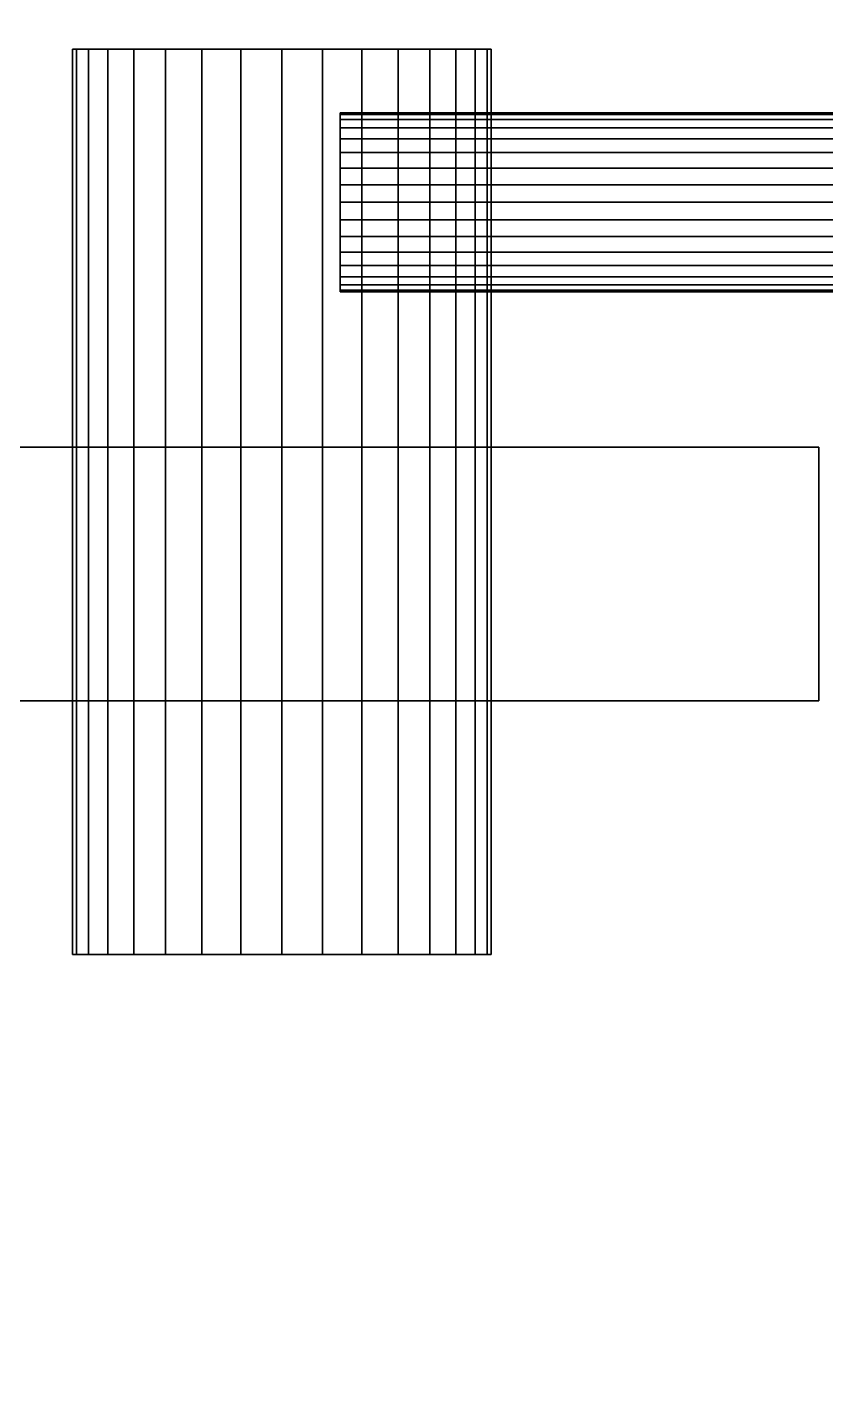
# Model space of a CAD drawing. Header units: metres. Extents: x 0 to 34.6, y -10.7 to 20.6.
# Drawn here: x 6.8945 to 6.9425, y 0.1169 to 0.1982 of the extents above; entities that cross this region are included whole.
import ezdxf

# ---------------------------------------------------------------- set-up
doc = ezdxf.new("R2010")
doc.units = ezdxf.units.M
doc.header["$MEASUREMENT"] = 0
doc.layers.get('0').update_dxf_attribs({"linetype": 'CONTINUOUS'})

msp = doc.modelspace()

# ---------------------------------------------------------------- linework, layer by layer
for points in [[(0, 0), (0, 0.25), (7.5, 0.25), (7.5, 0)], [(6.898225, 0.196825, 2.5), (6.89751, 0.196825, 2.5), (6.897267, 0.196825, 2.5)], [(6.897267, 0.196825, 2.5), (6.89751, 0.196825, 2.5), (6.898225, 0.196825, 2.5)], [(6.900949, 0.196825, 2.5), (6.898225, 0.196825, 2.5), (6.897267, 0.196825, 2.5)], [(6.897267, 0.196825, 2.5), (6.898225, 0.196825, 2.5), (6.900949, 0.196825, 2.5)], [(6.909839, 0.196825, 2.5), (6.900949, 0.196825, 2.5), (6.897267, 0.196825, 2.5)], [(6.897267, 0.196825, 2.5), (6.900949, 0.196825, 2.5), (6.909839, 0.196825, 2.5)], [(6.909839, 0.196825, 2.5), (6.897267, 0.196825, 2.5), (6.909839, 0.196825, 2.5)], [(6.897267, 0.196825, 2.5), (6.89751, 0.196825, 2.5), (6.89751, 0.142444, 2.5), (6.897267, 0.142444, 2.5)], [(6.89751, 0.196825, 2.5), (6.897267, 0.196825, 2.5), (6.897267, 0.142444, 2.5), (6.89751, 0.142444, 2.5)], [(6.898225, 0.196825, 2.5), (6.89751, 0.196825, 2.5), (6.897267, 0.196825, 2.5)], [(6.897267, 0.196825, 2.5), (6.89751, 0.196825, 2.5), (6.898225, 0.196825, 2.5)], [(6.900949, 0.196825, 2.5), (6.898225, 0.196825, 2.5), (6.897267, 0.196825, 2.5)], [(6.897267, 0.196825, 2.5), (6.898225, 0.196825, 2.5), (6.900949, 0.196825, 2.5)], [(6.909839, 0.196825, 2.5), (6.900949, 0.196825, 2.5), (6.897267, 0.196825, 2.5)], [(6.897267, 0.196825, 2.5), (6.900949, 0.196825, 2.5), (6.909839, 0.196825, 2.5)], [(6.909839, 0.196825, 2.5), (6.897267, 0.196825, 2.5), (6.909839, 0.196825, 2.5)], [(6.897267, 0.196825, 2.5), (6.89751, 0.196825, 2.5), (6.89751, 0.142444, 2.5), (6.897267, 0.142444, 2.5)], [(6.89751, 0.196825, 2.5), (6.897267, 0.196825, 2.5), (6.897267, 0.142444, 2.5), (6.89751, 0.142444, 2.5)], [(6.89751, 0.196825, 2.5), (6.898225, 0.196825, 2.5), (6.898225, 0.142444, 2.5), (6.89751, 0.142444, 2.5)], [(6.898225, 0.196825, 2.5), (6.89751, 0.196825, 2.5), (6.89751, 0.142444, 2.5), (6.898225, 0.142444, 2.5)], [(6.89751, 0.196825, 2.5), (6.898225, 0.196825, 2.5), (6.898225, 0.142444, 2.5), (6.89751, 0.142444, 2.5)], [(6.898225, 0.196825, 2.5), (6.89751, 0.196825, 2.5), (6.89751, 0.142444, 2.5), (6.898225, 0.142444, 2.5)], [(6.900949, 0.196825, 2.5), (6.899386, 0.196825, 2.5), (6.898225, 0.196825, 2.5)], [(6.898225, 0.196825, 2.5), (6.899386, 0.196825, 2.5), (6.900949, 0.196825, 2.5)], [(6.898225, 0.196825, 2.5), (6.899386, 0.196825, 2.5), (6.899386, 0.142444, 2.5), (6.898225, 0.142444, 2.5)], [(6.899386, 0.196825, 2.5), (6.898225, 0.196825, 2.5), (6.898225, 0.142444, 2.5), (6.899386, 0.142444, 2.5)], [(6.900949, 0.196825, 2.5), (6.899386, 0.196825, 2.5), (6.898225, 0.196825, 2.5)], [(6.898225, 0.196825, 2.5), (6.899386, 0.196825, 2.5), (6.900949, 0.196825, 2.5)], [(6.898225, 0.196825, 2.5), (6.899386, 0.196825, 2.5), (6.899386, 0.142444, 2.5), (6.898225, 0.142444, 2.5)], [(6.899386, 0.196825, 2.5), (6.898225, 0.196825, 2.5), (6.898225, 0.142444, 2.5), (6.899386, 0.142444, 2.5)], [(6.899386, 0.196825, 2.5), (6.900949, 0.196825, 2.5), (6.900949, 0.142444, 2.5), (6.899386, 0.142444, 2.5)], [(6.900949, 0.196825, 2.5), (6.899386, 0.196825, 2.5), (6.899386, 0.142444, 2.5), (6.900949, 0.142444, 2.5)], [(6.899386, 0.196825, 2.5), (6.900949, 0.196825, 2.5), (6.900949, 0.142444, 2.5), (6.899386, 0.142444, 2.5)], [(6.900949, 0.196825, 2.5), (6.899386, 0.196825, 2.5), (6.899386, 0.142444, 2.5), (6.900949, 0.142444, 2.5)], [(6.905027, 0.196825, 2.5), (6.902855, 0.196825, 2.5), (6.900949, 0.196825, 2.5)], [(6.900949, 0.196825, 2.5), (6.902855, 0.196825, 2.5), (6.905027, 0.196825, 2.5)], [(6.909839, 0.196825, 2.5), (6.905027, 0.196825, 2.5), (6.900949, 0.196825, 2.5)], [(6.900949, 0.196825, 2.5), (6.905027, 0.196825, 2.5), (6.909839, 0.196825, 2.5)], [(6.900949, 0.196825, 2.5), (6.902855, 0.196825, 2.5), (6.902855, 0.142444, 2.5), (6.900949, 0.142444, 2.5)], [(6.902855, 0.196825, 2.5), (6.900949, 0.196825, 2.5), (6.900949, 0.142444, 2.5), (6.902855, 0.142444, 2.5)], [(6.905027, 0.196825, 2.5), (6.902855, 0.196825, 2.5), (6.900949, 0.196825, 2.5)], [(6.900949, 0.196825, 2.5), (6.902855, 0.196825, 2.5), (6.905027, 0.196825, 2.5)], [(6.909839, 0.196825, 2.5), (6.905027, 0.196825, 2.5), (6.900949, 0.196825, 2.5)], [(6.900949, 0.196825, 2.5), (6.905027, 0.196825, 2.5), (6.909839, 0.196825, 2.5)], [(6.900949, 0.196825, 2.5), (6.902855, 0.196825, 2.5), (6.902855, 0.142444, 2.5), (6.900949, 0.142444, 2.5)], [(6.902855, 0.196825, 2.5), (6.900949, 0.196825, 2.5), (6.900949, 0.142444, 2.5), (6.902855, 0.142444, 2.5)], [(6.905027, 0.196825, 2.5), (6.902855, 0.196825, 2.5), (6.902855, 0.142444, 2.5), (6.905027, 0.142444, 2.5)], [(6.902855, 0.196825, 2.5), (6.905027, 0.196825, 2.5), (6.905027, 0.142444, 2.5), (6.902855, 0.142444, 2.5)], [(6.905027, 0.196825, 2.5), (6.902855, 0.196825, 2.5), (6.902855, 0.142444, 2.5), (6.905027, 0.142444, 2.5)], [(6.902855, 0.196825, 2.5), (6.905027, 0.196825, 2.5), (6.905027, 0.142444, 2.5), (6.902855, 0.142444, 2.5)], [(6.909839, 0.196825, 2.5), (6.907386, 0.196825, 2.5), (6.905027, 0.196825, 2.5)], [(6.905027, 0.196825, 2.5), (6.907386, 0.196825, 2.5), (6.909839, 0.196825, 2.5)], [(6.907386, 0.196825, 2.5), (6.905027, 0.196825, 2.5), (6.905027, 0.142444, 2.5), (6.907386, 0.142444, 2.5)], [(6.905027, 0.196825, 2.5), (6.907386, 0.196825, 2.5), (6.907386, 0.142444, 2.5), (6.905027, 0.142444, 2.5)], [(6.909839, 0.196825, 2.5), (6.907386, 0.196825, 2.5), (6.905027, 0.196825, 2.5)], [(6.905027, 0.196825, 2.5), (6.907386, 0.196825, 2.5), (6.909839, 0.196825, 2.5)], [(6.907386, 0.196825, 2.5), (6.905027, 0.196825, 2.5), (6.905027, 0.142444, 2.5), (6.907386, 0.142444, 2.5)], [(6.905027, 0.196825, 2.5), (6.907386, 0.196825, 2.5), (6.907386, 0.142444, 2.5), (6.905027, 0.142444, 2.5)], [(6.907386, 0.196825, 2.5), (6.909839, 0.196825, 2.5), (6.909839, 0.142444, 2.5), (6.907386, 0.142444, 2.5)], [(6.909839, 0.196825, 2.5), (6.907386, 0.196825, 2.5), (6.907386, 0.142444, 2.5), (6.909839, 0.142444, 2.5)], [(6.907386, 0.196825, 2.5), (6.909839, 0.196825, 2.5), (6.909839, 0.142444, 2.5), (6.907386, 0.142444, 2.5)], [(6.909839, 0.196825, 2.5), (6.907386, 0.196825, 2.5), (6.907386, 0.142444, 2.5), (6.909839, 0.142444, 2.5)], [(6.909839, 0.196825, 2.5), (6.912291, 0.196825, 2.5), (6.914649, 0.196825, 2.5)], [(6.914649, 0.196825, 2.5), (6.912291, 0.196825, 2.5), (6.909839, 0.196825, 2.5)], [(6.909839, 0.196825, 2.5), (6.914649, 0.196825, 2.5), (6.918727, 0.196825, 2.5)], [(6.918727, 0.196825, 2.5), (6.914649, 0.196825, 2.5), (6.909839, 0.196825, 2.5)], [(6.909839, 0.196825, 2.5), (6.918727, 0.196825, 2.5), (6.922409, 0.196825, 2.5)], [(6.922409, 0.196825, 2.5), (6.918727, 0.196825, 2.5), (6.909839, 0.196825, 2.5)], [(6.909839, 0.196825, 2.5), (6.922409, 0.196825, 2.5), (6.909839, 0.196825, 2.5)], [(6.912291, 0.196825, 2.5), (6.909839, 0.196825, 2.5), (6.909839, 0.142444, 2.5), (6.912291, 0.142444, 2.5)], [(6.909839, 0.196825, 2.5), (6.912291, 0.196825, 2.5), (6.912291, 0.142444, 2.5), (6.909839, 0.142444, 2.5)], [(6.909839, 0.196825, 2.5), (6.912291, 0.196825, 2.5), (6.914649, 0.196825, 2.5)], [(6.914649, 0.196825, 2.5), (6.912291, 0.196825, 2.5), (6.909839, 0.196825, 2.5)], [(6.909839, 0.196825, 2.5), (6.914649, 0.196825, 2.5), (6.918727, 0.196825, 2.5)], [(6.918727, 0.196825, 2.5), (6.914649, 0.196825, 2.5), (6.909839, 0.196825, 2.5)], [(6.909839, 0.196825, 2.5), (6.918727, 0.196825, 2.5), (6.922409, 0.196825, 2.5)], [(6.922409, 0.196825, 2.5), (6.918727, 0.196825, 2.5), (6.909839, 0.196825, 2.5)], [(6.909839, 0.196825, 2.5), (6.922409, 0.196825, 2.5), (6.909839, 0.196825, 2.5)], [(6.912291, 0.196825, 2.5), (6.909839, 0.196825, 2.5), (6.909839, 0.142444, 2.5), (6.912291, 0.142444, 2.5)], [(6.909839, 0.196825, 2.5), (6.912291, 0.196825, 2.5), (6.912291, 0.142444, 2.5), (6.909839, 0.142444, 2.5)], [(6.912291, 0.196825, 2.5), (6.914649, 0.196825, 2.5), (6.914649, 0.142444, 2.5), (6.912291, 0.142444, 2.5)], [(6.914649, 0.196825, 2.5), (6.912291, 0.196825, 2.5), (6.912291, 0.142444, 2.5), (6.914649, 0.142444, 2.5)], [(6.912291, 0.196825, 2.5), (6.914649, 0.196825, 2.5), (6.914649, 0.142444, 2.5), (6.912291, 0.142444, 2.5)], [(6.914649, 0.196825, 2.5), (6.912291, 0.196825, 2.5), (6.912291, 0.142444, 2.5), (6.914649, 0.142444, 2.5)], [(6.914649, 0.196825, 2.5), (6.916822, 0.196825, 2.5), (6.918727, 0.196825, 2.5)], [(6.918727, 0.196825, 2.5), (6.916822, 0.196825, 2.5), (6.914649, 0.196825, 2.5)], [(6.914649, 0.196825, 2.5), (6.916822, 0.196825, 2.5), (6.916822, 0.142444, 2.5), (6.914649, 0.142444, 2.5)], [(6.916822, 0.196825, 2.5), (6.914649, 0.196825, 2.5), (6.914649, 0.142444, 2.5), (6.916822, 0.142444, 2.5)], [(6.914649, 0.196825, 2.5), (6.916822, 0.196825, 2.5), (6.918727, 0.196825, 2.5)], [(6.918727, 0.196825, 2.5), (6.916822, 0.196825, 2.5), (6.914649, 0.196825, 2.5)], [(6.914649, 0.196825, 2.5), (6.916822, 0.196825, 2.5), (6.916822, 0.142444, 2.5), (6.914649, 0.142444, 2.5)], [(6.916822, 0.196825, 2.5), (6.914649, 0.196825, 2.5), (6.914649, 0.142444, 2.5), (6.916822, 0.142444, 2.5)], [(6.916822, 0.196825, 2.5), (6.918727, 0.196825, 2.5), (6.918727, 0.142444, 2.5), (6.916822, 0.142444, 2.5)], [(6.918727, 0.196825, 2.5), (6.916822, 0.196825, 2.5), (6.916822, 0.142444, 2.5), (6.918727, 0.142444, 2.5)], [(6.916822, 0.196825, 2.5), (6.918727, 0.196825, 2.5), (6.918727, 0.142444, 2.5), (6.916822, 0.142444, 2.5)], [(6.918727, 0.196825, 2.5), (6.916822, 0.196825, 2.5), (6.916822, 0.142444, 2.5), (6.918727, 0.142444, 2.5)], [(6.918727, 0.196825, 2.5), (6.92029, 0.196825, 2.5), (6.921452, 0.196825, 2.5)], [(6.921452, 0.196825, 2.5), (6.92029, 0.196825, 2.5), (6.918727, 0.196825, 2.5)], [(6.918727, 0.196825, 2.5), (6.921452, 0.196825, 2.5), (6.922409, 0.196825, 2.5)], [(6.922409, 0.196825, 2.5), (6.921452, 0.196825, 2.5), (6.918727, 0.196825, 2.5)], [(6.918727, 0.196825, 2.5), (6.92029, 0.196825, 2.5), (6.92029, 0.142444, 2.5), (6.918727, 0.142444, 2.5)], [(6.92029, 0.196825, 2.5), (6.918727, 0.196825, 2.5), (6.918727, 0.142444, 2.5), (6.92029, 0.142444, 2.5)], [(6.918727, 0.196825, 2.5), (6.92029, 0.196825, 2.5), (6.921452, 0.196825, 2.5)], [(6.921452, 0.196825, 2.5), (6.92029, 0.196825, 2.5), (6.918727, 0.196825, 2.5)], [(6.918727, 0.196825, 2.5), (6.921452, 0.196825, 2.5), (6.922409, 0.196825, 2.5)], [(6.922409, 0.196825, 2.5), (6.921452, 0.196825, 2.5), (6.918727, 0.196825, 2.5)], [(6.918727, 0.196825, 2.5), (6.92029, 0.196825, 2.5), (6.92029, 0.142444, 2.5), (6.918727, 0.142444, 2.5)], [(6.92029, 0.196825, 2.5), (6.918727, 0.196825, 2.5), (6.918727, 0.142444, 2.5), (6.92029, 0.142444, 2.5)], [(6.921452, 0.196825, 2.5), (6.92029, 0.196825, 2.5), (6.92029, 0.142444, 2.5), (6.921452, 0.142444, 2.5)], [(6.92029, 0.196825, 2.5), (6.921452, 0.196825, 2.5), (6.921452, 0.142444, 2.5), (6.92029, 0.142444, 2.5)], [(6.921452, 0.196825, 2.5), (6.92029, 0.196825, 2.5), (6.92029, 0.142444, 2.5), (6.921452, 0.142444, 2.5)], [(6.92029, 0.196825, 2.5), (6.921452, 0.196825, 2.5), (6.921452, 0.142444, 2.5), (6.92029, 0.142444, 2.5)], [(6.921452, 0.196825, 2.5), (6.922167, 0.196825, 2.5), (6.922409, 0.196825, 2.5)], [(6.922409, 0.196825, 2.5), (6.922167, 0.196825, 2.5), (6.921452, 0.196825, 2.5)], [(6.922167, 0.196825, 2.5), (6.921452, 0.196825, 2.5), (6.921452, 0.142444, 2.5), (6.922167, 0.142444, 2.5)], [(6.921452, 0.196825, 2.5), (6.922167, 0.196825, 2.5), (6.922167, 0.142444, 2.5), (6.921452, 0.142444, 2.5)], [(6.921452, 0.196825, 2.5), (6.922167, 0.196825, 2.5), (6.922409, 0.196825, 2.5)], [(6.922409, 0.196825, 2.5), (6.922167, 0.196825, 2.5), (6.921452, 0.196825, 2.5)], [(6.922167, 0.196825, 2.5), (6.921452, 0.196825, 2.5), (6.921452, 0.142444, 2.5), (6.922167, 0.142444, 2.5)], [(6.921452, 0.196825, 2.5), (6.922167, 0.196825, 2.5), (6.922167, 0.142444, 2.5), (6.921452, 0.142444, 2.5)], [(6.922409, 0.196825, 2.5), (6.922167, 0.196825, 2.5), (6.922167, 0.142444, 2.5), (6.922409, 0.142444, 2.5)], [(6.922167, 0.196825, 2.5), (6.922409, 0.196825, 2.5), (6.922409, 0.142444, 2.5), (6.922167, 0.142444, 2.5)], [(6.922409, 0.196825, 2.5), (6.922167, 0.196825, 2.5), (6.922167, 0.142444, 2.5), (6.922409, 0.142444, 2.5)], [(6.922167, 0.196825, 2.5), (6.922409, 0.196825, 2.5), (6.922409, 0.142444, 2.5), (6.922167, 0.142444, 2.5)], [(6.913356, 0.192598, 2.5), (6.913356, 0.192904, 2.5), (6.913356, 0.193007, 2.5)], [(6.913356, 0.193007, 2.5), (6.913356, 0.192904, 2.5), (6.913356, 0.192598, 2.5)], [(6.913356, 0.191432, 2.5), (6.913356, 0.192598, 2.5), (6.913356, 0.193007, 2.5)], [(6.913356, 0.193007, 2.5), (6.913356, 0.192598, 2.5), (6.913356, 0.191432, 2.5)], [(6.913356, 0.18763, 2.5), (6.913356, 0.191432, 2.5), (6.913356, 0.193007, 2.5)], [(6.913356, 0.193007, 2.5), (6.913356, 0.191432, 2.5), (6.913356, 0.18763, 2.5)], [(6.913356, 0.18763, 2.5), (6.913356, 0.193007, 2.5), (6.913356, 0.18763, 2.5)], [(6.913356, 0.192598, 2.5), (6.913356, 0.192904, 2.5), (6.913356, 0.193007, 2.5)], [(6.913356, 0.193007, 2.5), (6.913356, 0.192904, 2.5), (6.913356, 0.192598, 2.5)], [(6.913356, 0.191432, 2.5), (6.913356, 0.192598, 2.5), (6.913356, 0.193007, 2.5)], [(6.913356, 0.193007, 2.5), (6.913356, 0.192598, 2.5), (6.913356, 0.191432, 2.5)], [(6.913356, 0.18763, 2.5), (6.913356, 0.191432, 2.5), (6.913356, 0.193007, 2.5)], [(6.913356, 0.193007, 2.5), (6.913356, 0.191432, 2.5), (6.913356, 0.18763, 2.5)], [(6.913356, 0.18763, 2.5), (6.913356, 0.193007, 2.5), (6.913356, 0.18763, 2.5)], [(7.029656, 0.192904, 2.5), (7.029656, 0.193007, 2.5), (6.913356, 0.193007, 2.5), (6.913356, 0.192904, 2.5)], [(7.029656, 0.193007, 2.5), (7.029656, 0.192904, 2.5), (6.913356, 0.192904, 2.5), (6.913356, 0.193007, 2.5)], [(7.029656, 0.192904, 2.5), (7.029656, 0.193007, 2.5), (6.913356, 0.193007, 2.5), (6.913356, 0.192904, 2.5)], [(7.029656, 0.193007, 2.5), (7.029656, 0.192904, 2.5), (6.913356, 0.192904, 2.5), (6.913356, 0.193007, 2.5)], [(7.029656, 0.192598, 2.5), (7.029656, 0.192904, 2.5), (6.913356, 0.192904, 2.5), (6.913356, 0.192598, 2.5)], [(7.029656, 0.192904, 2.5), (7.029656, 0.192598, 2.5), (6.913356, 0.192598, 2.5), (6.913356, 0.192904, 2.5)], [(7.029656, 0.192598, 2.5), (7.029656, 0.192904, 2.5), (6.913356, 0.192904, 2.5), (6.913356, 0.192598, 2.5)], [(7.029656, 0.192904, 2.5), (7.029656, 0.192598, 2.5), (6.913356, 0.192598, 2.5), (6.913356, 0.192904, 2.5)], [(6.913356, 0.191432, 2.5), (6.913356, 0.192101, 2.5), (6.913356, 0.192598, 2.5)], [(6.913356, 0.192598, 2.5), (6.913356, 0.192101, 2.5), (6.913356, 0.191432, 2.5)], [(6.913356, 0.191432, 2.5), (6.913356, 0.192101, 2.5), (6.913356, 0.192598, 2.5)], [(6.913356, 0.192598, 2.5), (6.913356, 0.192101, 2.5), (6.913356, 0.191432, 2.5)], [(7.029656, 0.192598, 2.5), (7.029656, 0.192101, 2.5), (6.913356, 0.192101, 2.5), (6.913356, 0.192598, 2.5)], [(7.029656, 0.192101, 2.5), (7.029656, 0.192598, 2.5), (6.913356, 0.192598, 2.5), (6.913356, 0.192101, 2.5)], [(7.029656, 0.192598, 2.5), (7.029656, 0.192101, 2.5), (6.913356, 0.192101, 2.5), (6.913356, 0.192598, 2.5)], [(7.029656, 0.192101, 2.5), (7.029656, 0.192598, 2.5), (6.913356, 0.192598, 2.5), (6.913356, 0.192101, 2.5)], [(7.029656, 0.191432, 2.5), (7.029656, 0.192101, 2.5), (6.913356, 0.192101, 2.5), (6.913356, 0.191432, 2.5)], [(7.029656, 0.192101, 2.5), (7.029656, 0.191432, 2.5), (6.913356, 0.191432, 2.5), (6.913356, 0.192101, 2.5)], [(7.029656, 0.192101, 2.5), (7.029656, 0.191432, 2.5), (6.913356, 0.191432, 2.5), (6.913356, 0.192101, 2.5)], [(7.029656, 0.191432, 2.5), (7.029656, 0.192101, 2.5), (6.913356, 0.192101, 2.5), (6.913356, 0.191432, 2.5)], [(6.913356, 0.189688, 2.5), (6.913356, 0.190618, 2.5), (6.913356, 0.191432, 2.5)], [(6.913356, 0.191432, 2.5), (6.913356, 0.190618, 2.5), (6.913356, 0.189688, 2.5)], [(6.913356, 0.18763, 2.5), (6.913356, 0.189688, 2.5), (6.913356, 0.191432, 2.5)], [(6.913356, 0.191432, 2.5), (6.913356, 0.189688, 2.5), (6.913356, 0.18763, 2.5)], [(6.913356, 0.189688, 2.5), (6.913356, 0.190618, 2.5), (6.913356, 0.191432, 2.5)], [(6.913356, 0.191432, 2.5), (6.913356, 0.190618, 2.5), (6.913356, 0.189688, 2.5)], [(6.913356, 0.18763, 2.5), (6.913356, 0.189688, 2.5), (6.913356, 0.191432, 2.5)], [(6.913356, 0.191432, 2.5), (6.913356, 0.189688, 2.5), (6.913356, 0.18763, 2.5)], [(7.029656, 0.190618, 2.5), (7.029656, 0.191432, 2.5), (6.913356, 0.191432, 2.5), (6.913356, 0.190618, 2.5)], [(7.029656, 0.191432, 2.5), (7.029656, 0.190618, 2.5), (6.913356, 0.190618, 2.5), (6.913356, 0.191432, 2.5)], [(7.029656, 0.191432, 2.5), (7.029656, 0.190618, 2.5), (6.913356, 0.190618, 2.5), (6.913356, 0.191432, 2.5)], [(7.029656, 0.190618, 2.5), (7.029656, 0.191432, 2.5), (6.913356, 0.191432, 2.5), (6.913356, 0.190618, 2.5)], [(7.029656, 0.189688, 2.5), (7.029656, 0.190618, 2.5), (6.913356, 0.190618, 2.5), (6.913356, 0.189688, 2.5)], [(7.029656, 0.190618, 2.5), (7.029656, 0.189688, 2.5), (6.913356, 0.189688, 2.5), (6.913356, 0.190618, 2.5)], [(7.029656, 0.190618, 2.5), (7.029656, 0.189688, 2.5), (6.913356, 0.189688, 2.5), (6.913356, 0.190618, 2.5)], [(7.029656, 0.189688, 2.5), (7.029656, 0.190618, 2.5), (6.913356, 0.190618, 2.5), (6.913356, 0.189688, 2.5)], [(6.913356, 0.18763, 2.5), (6.913356, 0.188679, 2.5), (6.913356, 0.189688, 2.5)], [(6.913356, 0.189688, 2.5), (6.913356, 0.188679, 2.5), (6.913356, 0.18763, 2.5)], [(6.913356, 0.18763, 2.5), (6.913356, 0.188679, 2.5), (6.913356, 0.189688, 2.5)], [(6.913356, 0.189688, 2.5), (6.913356, 0.188679, 2.5), (6.913356, 0.18763, 2.5)], [(7.029656, 0.188679, 2.5), (7.029656, 0.189688, 2.5), (6.913356, 0.189688, 2.5), (6.913356, 0.188679, 2.5)], [(7.029656, 0.189688, 2.5), (7.029656, 0.188679, 2.5), (6.913356, 0.188679, 2.5), (6.913356, 0.189688, 2.5)], [(7.029656, 0.189688, 2.5), (7.029656, 0.188679, 2.5), (6.913356, 0.188679, 2.5), (6.913356, 0.189688, 2.5)], [(7.029656, 0.188679, 2.5), (7.029656, 0.189688, 2.5), (6.913356, 0.189688, 2.5), (6.913356, 0.188679, 2.5)], [(7.029656, 0.18763, 2.5), (7.029656, 0.188679, 2.5), (6.913356, 0.188679, 2.5), (6.913356, 0.18763, 2.5)], [(7.029656, 0.188679, 2.5), (7.029656, 0.18763, 2.5), (6.913356, 0.18763, 2.5), (6.913356, 0.188679, 2.5)], [(7.029656, 0.188679, 2.5), (7.029656, 0.18763, 2.5), (6.913356, 0.18763, 2.5), (6.913356, 0.188679, 2.5)], [(7.029656, 0.18763, 2.5), (7.029656, 0.188679, 2.5), (6.913356, 0.188679, 2.5), (6.913356, 0.18763, 2.5)], [(6.913356, 0.18763, 2.5), (6.913356, 0.186581, 2.5), (6.913356, 0.185573, 2.5)], [(6.913356, 0.185573, 2.5), (6.913356, 0.186581, 2.5), (6.913356, 0.18763, 2.5)], [(6.913356, 0.18763, 2.5), (6.913356, 0.185573, 2.5), (6.913356, 0.183828, 2.5)], [(6.913356, 0.183828, 2.5), (6.913356, 0.185573, 2.5), (6.913356, 0.18763, 2.5)], [(6.913356, 0.18763, 2.5), (6.913356, 0.183828, 2.5), (6.913356, 0.182253, 2.5)], [(6.913356, 0.182253, 2.5), (6.913356, 0.183828, 2.5), (6.913356, 0.18763, 2.5)], [(6.913356, 0.18763, 2.5), (6.913356, 0.182253, 2.5), (6.913356, 0.18763, 2.5)], [(6.913356, 0.18763, 2.5), (6.913356, 0.186581, 2.5), (6.913356, 0.185573, 2.5)], [(6.913356, 0.185573, 2.5), (6.913356, 0.186581, 2.5), (6.913356, 0.18763, 2.5)], [(6.913356, 0.18763, 2.5), (6.913356, 0.185573, 2.5), (6.913356, 0.183828, 2.5)], [(6.913356, 0.183828, 2.5), (6.913356, 0.185573, 2.5), (6.913356, 0.18763, 2.5)], [(6.913356, 0.18763, 2.5), (6.913356, 0.183828, 2.5), (6.913356, 0.182253, 2.5)], [(6.913356, 0.182253, 2.5), (6.913356, 0.183828, 2.5), (6.913356, 0.18763, 2.5)], [(6.913356, 0.18763, 2.5), (6.913356, 0.182253, 2.5), (6.913356, 0.18763, 2.5)], [(7.029656, 0.18763, 2.5), (7.029656, 0.186581, 2.5), (6.913356, 0.186581, 2.5), (6.913356, 0.18763, 2.5)], [(7.029656, 0.18763, 2.5), (7.029656, 0.186581, 2.5), (6.913356, 0.186581, 2.5), (6.913356, 0.18763, 2.5)], [(7.029656, 0.186581, 2.5), (7.029656, 0.18763, 2.5), (6.913356, 0.18763, 2.5), (6.913356, 0.186581, 2.5)], [(7.029656, 0.186581, 2.5), (7.029656, 0.18763, 2.5), (6.913356, 0.18763, 2.5), (6.913356, 0.186581, 2.5)], [(7.029656, 0.186581, 2.5), (7.029656, 0.185573, 2.5), (6.913356, 0.185573, 2.5), (6.913356, 0.186581, 2.5)], [(7.029656, 0.186581, 2.5), (7.029656, 0.185573, 2.5), (6.913356, 0.185573, 2.5), (6.913356, 0.186581, 2.5)], [(7.029656, 0.185573, 2.5), (7.029656, 0.186581, 2.5), (6.913356, 0.186581, 2.5), (6.913356, 0.185573, 2.5)], [(7.029656, 0.185573, 2.5), (7.029656, 0.186581, 2.5), (6.913356, 0.186581, 2.5), (6.913356, 0.185573, 2.5)], [(6.913356, 0.185573, 2.5), (6.913356, 0.184643, 2.5), (6.913356, 0.183828, 2.5)], [(6.913356, 0.183828, 2.5), (6.913356, 0.184643, 2.5), (6.913356, 0.185573, 2.5)], [(6.913356, 0.185573, 2.5), (6.913356, 0.184643, 2.5), (6.913356, 0.183828, 2.5)], [(6.913356, 0.183828, 2.5), (6.913356, 0.184643, 2.5), (6.913356, 0.185573, 2.5)], [(7.029656, 0.185573, 2.5), (7.029656, 0.184643, 2.5), (6.913356, 0.184643, 2.5), (6.913356, 0.185573, 2.5)], [(7.029656, 0.185573, 2.5), (7.029656, 0.184643, 2.5), (6.913356, 0.184643, 2.5), (6.913356, 0.185573, 2.5)], [(7.029656, 0.184643, 2.5), (7.029656, 0.185573, 2.5), (6.913356, 0.185573, 2.5), (6.913356, 0.184643, 2.5)], [(7.029656, 0.184643, 2.5), (7.029656, 0.185573, 2.5), (6.913356, 0.185573, 2.5), (6.913356, 0.184643, 2.5)], [(7.029656, 0.184643, 2.5), (7.029656, 0.183828, 2.5), (6.913356, 0.183828, 2.5), (6.913356, 0.184643, 2.5)], [(7.029656, 0.184643, 2.5), (7.029656, 0.183828, 2.5), (6.913356, 0.183828, 2.5), (6.913356, 0.184643, 2.5)], [(7.029656, 0.183828, 2.5), (7.029656, 0.184643, 2.5), (6.913356, 0.184643, 2.5), (6.913356, 0.183828, 2.5)], [(7.029656, 0.183828, 2.5), (7.029656, 0.184643, 2.5), (6.913356, 0.184643, 2.5), (6.913356, 0.183828, 2.5)], [(6.913356, 0.183828, 2.5), (6.913356, 0.18316, 2.5), (6.913356, 0.182663, 2.5)], [(6.913356, 0.182663, 2.5), (6.913356, 0.18316, 2.5), (6.913356, 0.183828, 2.5)], [(6.913356, 0.183828, 2.5), (6.913356, 0.182663, 2.5), (6.913356, 0.182253, 2.5)], [(6.913356, 0.182253, 2.5), (6.913356, 0.182663, 2.5), (6.913356, 0.183828, 2.5)], [(6.913356, 0.183828, 2.5), (6.913356, 0.18316, 2.5), (6.913356, 0.182663, 2.5)], [(6.913356, 0.182663, 2.5), (6.913356, 0.18316, 2.5), (6.913356, 0.183828, 2.5)], [(6.913356, 0.183828, 2.5), (6.913356, 0.182663, 2.5), (6.913356, 0.182253, 2.5)], [(6.913356, 0.182253, 2.5), (6.913356, 0.182663, 2.5), (6.913356, 0.183828, 2.5)], [(7.029656, 0.183828, 2.5), (7.029656, 0.18316, 2.5), (6.913356, 0.18316, 2.5), (6.913356, 0.183828, 2.5)], [(7.029656, 0.183828, 2.5), (7.029656, 0.18316, 2.5), (6.913356, 0.18316, 2.5), (6.913356, 0.183828, 2.5)], [(7.029656, 0.18316, 2.5), (7.029656, 0.183828, 2.5), (6.913356, 0.183828, 2.5), (6.913356, 0.18316, 2.5)], [(7.029656, 0.18316, 2.5), (7.029656, 0.183828, 2.5), (6.913356, 0.183828, 2.5), (6.913356, 0.18316, 2.5)], [(7.029656, 0.18316, 2.5), (7.029656, 0.182663, 2.5), (6.913356, 0.182663, 2.5), (6.913356, 0.18316, 2.5)], [(7.029656, 0.182663, 2.5), (7.029656, 0.18316, 2.5), (6.913356, 0.18316, 2.5), (6.913356, 0.182663, 2.5)], [(7.029656, 0.18316, 2.5), (7.029656, 0.182663, 2.5), (6.913356, 0.182663, 2.5), (6.913356, 0.18316, 2.5)], [(7.029656, 0.182663, 2.5), (7.029656, 0.18316, 2.5), (6.913356, 0.18316, 2.5), (6.913356, 0.182663, 2.5)], [(6.913356, 0.182663, 2.5), (6.913356, 0.182357, 2.5), (6.913356, 0.182253, 2.5)], [(6.913356, 0.182253, 2.5), (6.913356, 0.182357, 2.5), (6.913356, 0.182663, 2.5)], [(6.913356, 0.182663, 2.5), (6.913356, 0.182357, 2.5), (6.913356, 0.182253, 2.5)], [(6.913356, 0.182253, 2.5), (6.913356, 0.182357, 2.5), (6.913356, 0.182663, 2.5)], [(7.029656, 0.182663, 2.5), (7.029656, 0.182357, 2.5), (6.913356, 0.182357, 2.5), (6.913356, 0.182663, 2.5)], [(7.029656, 0.182357, 2.5), (7.029656, 0.182663, 2.5), (6.913356, 0.182663, 2.5), (6.913356, 0.182357, 2.5)], [(7.029656, 0.182663, 2.5), (7.029656, 0.182357, 2.5), (6.913356, 0.182357, 2.5), (6.913356, 0.182663, 2.5)], [(7.029656, 0.182357, 2.5), (7.029656, 0.182663, 2.5), (6.913356, 0.182663, 2.5), (6.913356, 0.182357, 2.5)], [(7.029656, 0.182357, 2.5), (7.029656, 0.182254, 2.5), (6.913356, 0.182253, 2.5), (6.913356, 0.182357, 2.5)], [(7.029656, 0.182254, 2.5), (7.029656, 0.182357, 2.5), (6.913356, 0.182357, 2.5), (6.913356, 0.182253, 2.5)], [(7.029656, 0.182357, 2.5), (7.029656, 0.182254, 2.5), (6.913356, 0.182253, 2.5), (6.913356, 0.182357, 2.5)], [(7.029656, 0.182254, 2.5), (7.029656, 0.182357, 2.5), (6.913356, 0.182357, 2.5), (6.913356, 0.182253, 2.5)], [(5.400899, 0.172922, 2.5), (5.400899, 0.157683, 2.5), (6.942109, 0.157683, 2.5), (6.942109, 0.172922, 2.5)], [(5.400899, 0.157683, 2.5), (5.400899, 0.172922, 2.5), (6.942109, 0.172922, 2.5), (6.942109, 0.157683, 2.5)], [(6.942109, 0.157683, 2.5), (6.942109, 0.172922, 2.5), (6.942109, 0.172922, 2.5), (6.942109, 0.157683, 2.5)], [(5.400899, 0.157683, 2.5), (5.400899, 0.157683, 2.5), (6.942109, 0.157683, 2.5)], [(6.898225, 0.142444, 2.5), (6.89751, 0.142444, 2.5), (6.897267, 0.142444, 2.5)], [(6.897267, 0.142444, 2.5), (6.89751, 0.142444, 2.5), (6.898225, 0.142444, 2.5)], [(6.898225, 0.142444, 2.5), (6.897267, 0.142444, 2.5), (6.898225, 0.142444, 2.5)], [(6.898225, 0.142444, 2.5), (6.89751, 0.142444, 2.5), (6.897267, 0.142444, 2.5)], [(6.897267, 0.142444, 2.5), (6.89751, 0.142444, 2.5), (6.898225, 0.142444, 2.5)], [(6.898225, 0.142444, 2.5), (6.897267, 0.142444, 2.5), (6.898225, 0.142444, 2.5)], [(6.900949, 0.142444, 2.5), (6.899386, 0.142444, 2.5), (6.898225, 0.142444, 2.5)], [(6.898225, 0.142444, 2.5), (6.899386, 0.142444, 2.5), (6.900949, 0.142444, 2.5)], [(6.905027, 0.142444, 2.5), (6.900949, 0.142444, 2.5), (6.898225, 0.142444, 2.5)], [(6.898225, 0.142444, 2.5), (6.900949, 0.142444, 2.5), (6.905027, 0.142444, 2.5)], [(6.914649, 0.142444, 2.5), (6.905027, 0.142444, 2.5), (6.898225, 0.142444, 2.5)], [(6.898225, 0.142444, 2.5), (6.898225, 0.142444, 2.5), (6.905027, 0.142444, 2.5)], [(6.914649, 0.142444, 2.5), (6.898225, 0.142444, 2.5), (6.905027, 0.142444, 2.5)], [(6.900949, 0.142444, 2.5), (6.899386, 0.142444, 2.5), (6.898225, 0.142444, 2.5)], [(6.898225, 0.142444, 2.5), (6.899386, 0.142444, 2.5), (6.900949, 0.142444, 2.5)], [(6.905027, 0.142444, 2.5), (6.900949, 0.142444, 2.5), (6.898225, 0.142444, 2.5)], [(6.898225, 0.142444, 2.5), (6.900949, 0.142444, 2.5), (6.905027, 0.142444, 2.5)], [(6.914649, 0.142444, 2.5), (6.905027, 0.142444, 2.5), (6.898225, 0.142444, 2.5)], [(6.898225, 0.142444, 2.5), (6.898225, 0.142444, 2.5), (6.905027, 0.142444, 2.5)], [(6.914649, 0.142444, 2.5), (6.898225, 0.142444, 2.5), (6.905027, 0.142444, 2.5)], [(6.905027, 0.142444, 2.5), (6.902855, 0.142444, 2.5), (6.900949, 0.142444, 2.5)], [(6.900949, 0.142444, 2.5), (6.902855, 0.142444, 2.5), (6.905027, 0.142444, 2.5)], [(6.905027, 0.142444, 2.5), (6.902855, 0.142444, 2.5), (6.900949, 0.142444, 2.5)], [(6.900949, 0.142444, 2.5), (6.902855, 0.142444, 2.5), (6.905027, 0.142444, 2.5)], [(6.905027, 0.142444, 2.5), (6.907386, 0.142444, 2.5), (6.909839, 0.142444, 2.5)], [(6.909839, 0.142444, 2.5), (6.907386, 0.142444, 2.5), (6.905027, 0.142444, 2.5)], [(6.905027, 0.142444, 2.5), (6.909839, 0.142444, 2.5), (6.914649, 0.142444, 2.5)], [(6.914649, 0.142444, 2.5), (6.909839, 0.142444, 2.5), (6.905027, 0.142444, 2.5)], [(6.905027, 0.142444, 2.5), (6.914649, 0.142444, 2.5), (6.921452, 0.142444, 2.5)], [(6.905027, 0.142444, 2.5), (6.921452, 0.142444, 2.5), (6.914649, 0.142444, 2.5)], [(6.905027, 0.142444, 2.5), (6.907386, 0.142444, 2.5), (6.909839, 0.142444, 2.5)], [(6.909839, 0.142444, 2.5), (6.907386, 0.142444, 2.5), (6.905027, 0.142444, 2.5)], [(6.905027, 0.142444, 2.5), (6.909839, 0.142444, 2.5), (6.914649, 0.142444, 2.5)], [(6.914649, 0.142444, 2.5), (6.909839, 0.142444, 2.5), (6.905027, 0.142444, 2.5)], [(6.905027, 0.142444, 2.5), (6.914649, 0.142444, 2.5), (6.921452, 0.142444, 2.5)], [(6.905027, 0.142444, 2.5), (6.921452, 0.142444, 2.5), (6.914649, 0.142444, 2.5)], [(6.909839, 0.142444, 2.5), (6.912291, 0.142444, 2.5), (6.914649, 0.142444, 2.5)], [(6.914649, 0.142444, 2.5), (6.912291, 0.142444, 2.5), (6.909839, 0.142444, 2.5)], [(6.909839, 0.142444, 2.5), (6.912291, 0.142444, 2.5), (6.914649, 0.142444, 2.5)], [(6.914649, 0.142444, 2.5), (6.912291, 0.142444, 2.5), (6.909839, 0.142444, 2.5)], [(6.914649, 0.142444, 2.5), (6.916822, 0.142444, 2.5), (6.918727, 0.142444, 2.5)], [(6.918727, 0.142444, 2.5), (6.916822, 0.142444, 2.5), (6.914649, 0.142444, 2.5)], [(6.914649, 0.142444, 2.5), (6.918727, 0.142444, 2.5), (6.921452, 0.142444, 2.5)], [(6.921452, 0.142444, 2.5), (6.918727, 0.142444, 2.5), (6.914649, 0.142444, 2.5)], [(6.921452, 0.142444, 2.5), (6.921452, 0.142444, 2.5), (6.914649, 0.142444, 2.5)], [(6.914649, 0.142444, 2.5), (6.916822, 0.142444, 2.5), (6.918727, 0.142444, 2.5)], [(6.918727, 0.142444, 2.5), (6.916822, 0.142444, 2.5), (6.914649, 0.142444, 2.5)], [(6.914649, 0.142444, 2.5), (6.918727, 0.142444, 2.5), (6.921452, 0.142444, 2.5)], [(6.921452, 0.142444, 2.5), (6.918727, 0.142444, 2.5), (6.914649, 0.142444, 2.5)], [(6.921452, 0.142444, 2.5), (6.921452, 0.142444, 2.5), (6.914649, 0.142444, 2.5)], [(6.918727, 0.142444, 2.5), (6.92029, 0.142444, 2.5), (6.921452, 0.142444, 2.5)], [(6.921452, 0.142444, 2.5), (6.92029, 0.142444, 2.5), (6.918727, 0.142444, 2.5)], [(6.918727, 0.142444, 2.5), (6.92029, 0.142444, 2.5), (6.921452, 0.142444, 2.5)], [(6.921452, 0.142444, 2.5), (6.92029, 0.142444, 2.5), (6.918727, 0.142444, 2.5)], [(6.921452, 0.142444, 2.5), (6.922167, 0.142444, 2.5), (6.922409, 0.142444, 2.5)], [(6.922409, 0.142444, 2.5), (6.922167, 0.142444, 2.5), (6.921452, 0.142444, 2.5)], [(6.921452, 0.142444, 2.5), (6.922409, 0.142444, 2.5), (6.921452, 0.142444, 2.5)], [(6.921452, 0.142444, 2.5), (6.922167, 0.142444, 2.5), (6.922409, 0.142444, 2.5)], [(6.922409, 0.142444, 2.5), (6.922167, 0.142444, 2.5), (6.921452, 0.142444, 2.5)], [(6.921452, 0.142444, 2.5), (6.922409, 0.142444, 2.5), (6.921452, 0.142444, 2.5)]]:
    msp.add_3dface(points)

doc.saveas('drawing.dxf')
